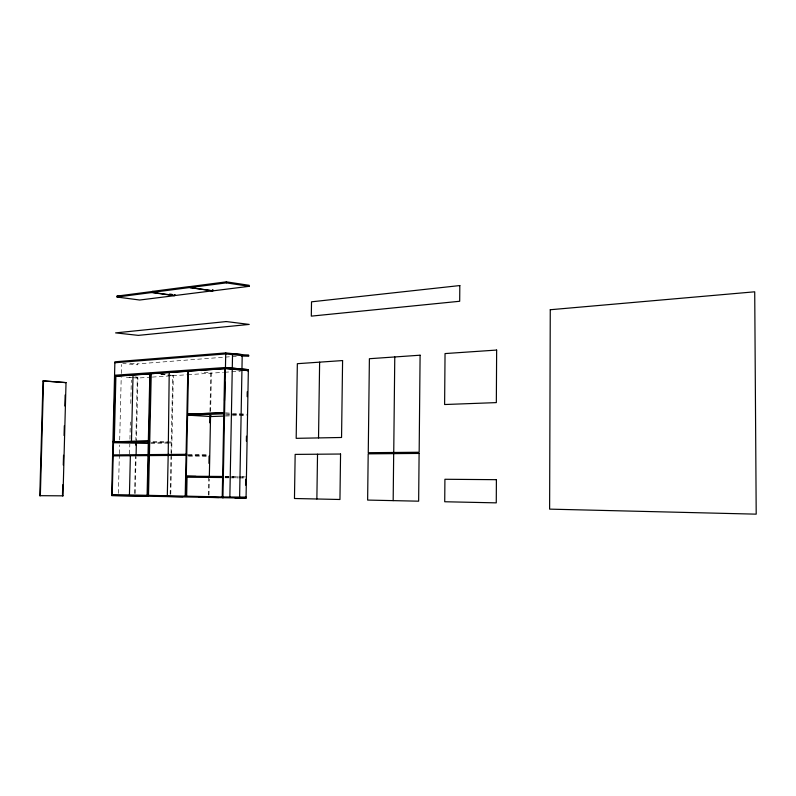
<?xml version="1.0" encoding="UTF-8"?>
<svg xmlns="http://www.w3.org/2000/svg" width="796" height="796" viewBox="0 0 796 796"><rect width="100%" height="100%" fill="white"/><g stroke="black" fill="none" stroke-linecap="round" stroke-linejoin="round"><path stroke-width="0.6" stroke-dasharray="3.98 2.98" d="M208.99 495.082L209.308 478.913M210.641 411.353L211.398 372.906L201.089 372.09M134.842 376.936L137.31 377.135L135.837 440.128M208.323 495.082L208.661 478.018M209.975 411.641L210.731 372.956L211.398 372.906M170.145 494.266L170.961 456.347M171.041 452.904L172.712 375.493L173.339 375.453L171.618 455.372M170.772 494.276L171.598 456.337M118.415 493.361L119.34 454.904M119.37 453.67L119.579 444.984M119.698 440.019L121.231 376.757M121.3 373.543L121.519 364.498M129.579 454.009L129.818 444.148M129.927 439.223L130.335 421.96M130.773 403.473L131.33 380.06M134.594 493.49L135.459 456.257M236.322 356.25L137.618 363.881L137.599 364.817L122.783 363.474M135.191 493.51L136.056 456.605M136.375 442.675L137.887 377.811L128.644 377.145M137.29 377.851L137.887 377.811M151.091 377.155L137.29 378.08L125.738 377.125M152.295 377.075L170.304 375.881M172.702 375.722L186.602 374.797M187.806 374.717L223.467 372.339M224.681 372.259L230.721 371.851M231.925 371.772L240.382 371.215M225.497 415.024L246.064 414.278M225.477 416.029L246.044 415.303M150.812 442.417L171.269 442.059L149.101 441.113M150.792 443.382L171.249 443.024L148.305 442.069M188.553 455.232L207.905 455.073M188.533 456.217L209.089 456.068M225.109 476.784L228.751 476.814M229.954 476.824L238.442 476.884M239.656 476.894L244.501 476.933M225.089 477.799L228.731 477.829M229.945 477.839L238.422 477.908M239.636 477.918L244.491 477.958L242.064 477.899M225.069 476.515L231.148 476.645M232.362 476.665L240.87 476.844M242.084 476.864L245.725 476.943M225.049 477.56L231.129 477.68M232.342 477.7L240.85 477.869M188.075 455.352L207.856 456.018M188.095 454.337L207.875 455.023M225.507 412.855L246.083 414.159M225.487 413.89L246.064 415.184M161.319 374.418L173.339 375.453M160.683 374.458L170.304 375.284M130.216 363.205L137.618 363.881"/><path stroke-width="1.19" d="M149.15 436.218L149.25 427.651M149.558 400.706L149.857 373.762L188.592 371.205L187.826 371.135M393.174 500.634L393.682 453.64M393.741 452.476L394.776 356.956M316.868 498.993L317.524 454.217M318.529 437.919L319.624 362.15M245.566 485.142L245.675 479.162M246.362 441.123L246.452 436.188M247.158 396.667L247.248 391.722M249.158 286.321L249.178 285.316L226.353 281.844L190.244 286.55L190.224 287.545L213.02 290.848L249.158 286.321L226.333 282.869L190.224 287.545M247.257 415.253L247.287 414.238M246.054 498.147L248.362 369.662L225.457 367.503L114.554 375.254L111.619 495.52L246.054 498.147L234.9 497.898M114.554 375.254L114.883 361.802L225.736 352.917L248.66 355.295L248.641 356.31L225.716 353.941L114.863 362.757M209.348 476.675L210.542 416.278M213.02 290.848L213.039 289.863M188.353 414.189L187.587 414.139L224.283 412.776L188.025 414.149L188.005 415.164L210.96 416.547L210.98 415.552M222.233 496.943L224.691 368.339L248.332 370.439L247.626 370.488M226.333 282.869L226.353 281.844M224.522 400.507L224.87 382.1M222.93 498.007L225.736 352.917M229.855 497.012L232.551 353.623L242.223 354.628L239.616 497.072M189.587 286.55L152.354 291.406L152.334 292.371L189.567 287.545L189.587 286.55L191.985 286.898M185.876 496.157L188.493 370.856L187.826 370.896L185.209 496.147L186.652 496.167L187.05 477.242L186.274 477.222L223.377 477.53L222.611 477.51M208.95 463.381L209.089 456.068M209.746 422.805L209.895 415.363M152.334 292.371L175.06 295.515L212.353 290.839L212.373 289.863M147.101 495.321L149.867 373.533L150.494 373.493L147.728 495.331L148.504 495.341L149.399 455.611L148.633 455.581M151.728 291.575L117.082 296.092L117.062 297.037L151.708 292.54L151.728 291.575L154.116 291.903M149.21 436.228L149.409 427.661M150.016 400.746L150.235 390.955M151.25 373.782L149.419 454.625L148.653 454.596L186.861 454.297L186.085 454.267M168.205 454.456L169.22 372.428L169.986 372.488M117.062 297.037L139.698 300.022L174.433 295.674L174.453 294.719M175.06 295.515L175.08 294.56M112.236 494.565L115.131 375.941L114.534 375.981M113.529 441.74L114.296 441.78L115.888 376.229L150.623 373.831M129.44 494.933L130.365 455.73M135.728 445.093L135.778 442.606M136.106 454.456L136.375 442.675M39.8 495.679L43.004 380.946L43.531 380.906L66.028 382.617L62.993 495.838L39.8 495.679L40.337 495.689L43.531 380.906M62.486 494.605L62.755 484.754M63.282 465.073L63.541 455.232M64.068 435.551L64.337 425.711M64.864 406.02L65.163 394.955M241.258 355.872L248.66 355.295M114.534 376.21L225.387 368.538L248.342 370.677L247.626 370.727M188.483 371.095L225.129 368.598M66.028 382.617L43.004 380.946M188.005 415.164L224.263 413.811M210.96 416.547L224.273 416.079M112.933 441.76L148.961 441.074M114.296 441.78L147.927 441.143M149.101 441.113L149.728 441.103M148.305 442.069L113.5 442.705L148.384 443.422M113.201 454.914L148.026 454.606M112.584 455.879L186.841 455.312L186.065 455.282M222.631 476.466L186.294 476.207L196.005 476.406M111.619 495.52L148.175 495.978M166.533 495.739L167.309 495.749L168.185 455.461L167.419 455.431M222.94 496.963L246.073 497.112L245.357 497.102M214.204 476.704L222.691 476.774M111.639 494.555L223.009 496.953M163.041 496.306L182.861 496.744M198.97 497.102L218.791 497.54M62.456 495.828L62.993 495.838M130.703 441.422L131.469 441.452L133.031 375.045L132.265 374.986M115.131 376.17L115.888 376.229M225.417 367.503L248.362 369.662M117.082 296.092L120.654 296.56M151.708 292.54L174.433 295.674M152.354 291.406L154.752 291.734M169.667 294.062L172.065 294.391M189.567 287.545L212.353 290.839M190.244 286.55L192.652 286.898M550.265 309.734L549.618 509.132L756.2 514.156L754.717 291.804L550.265 309.734M496.644 350.061L496.336 402.607L444.616 404.527L445.044 353.573L496.644 350.061M496.396 479.68L496.266 502.863L444.725 501.749L444.914 479.272L496.396 479.68M459.819 285.555L459.69 301.266L311.306 316.131L311.525 301.823L459.819 285.555M419.104 453.431L418.646 501.181L367.633 500.077L368.19 453.849L419.104 453.431M420.099 355.205L419.164 452.247L368.259 452.695L369.394 358.717L420.099 355.205M340.559 454.028L339.952 499.49L294.47 498.505L295.157 454.397L340.559 454.028M342.588 360.568L341.554 437.482L296.182 438.337L297.346 363.692L342.588 360.568M226.333 321.554L115.589 332.887L138.285 335.375L249.208 324.42L226.333 321.554"/></g></svg>
